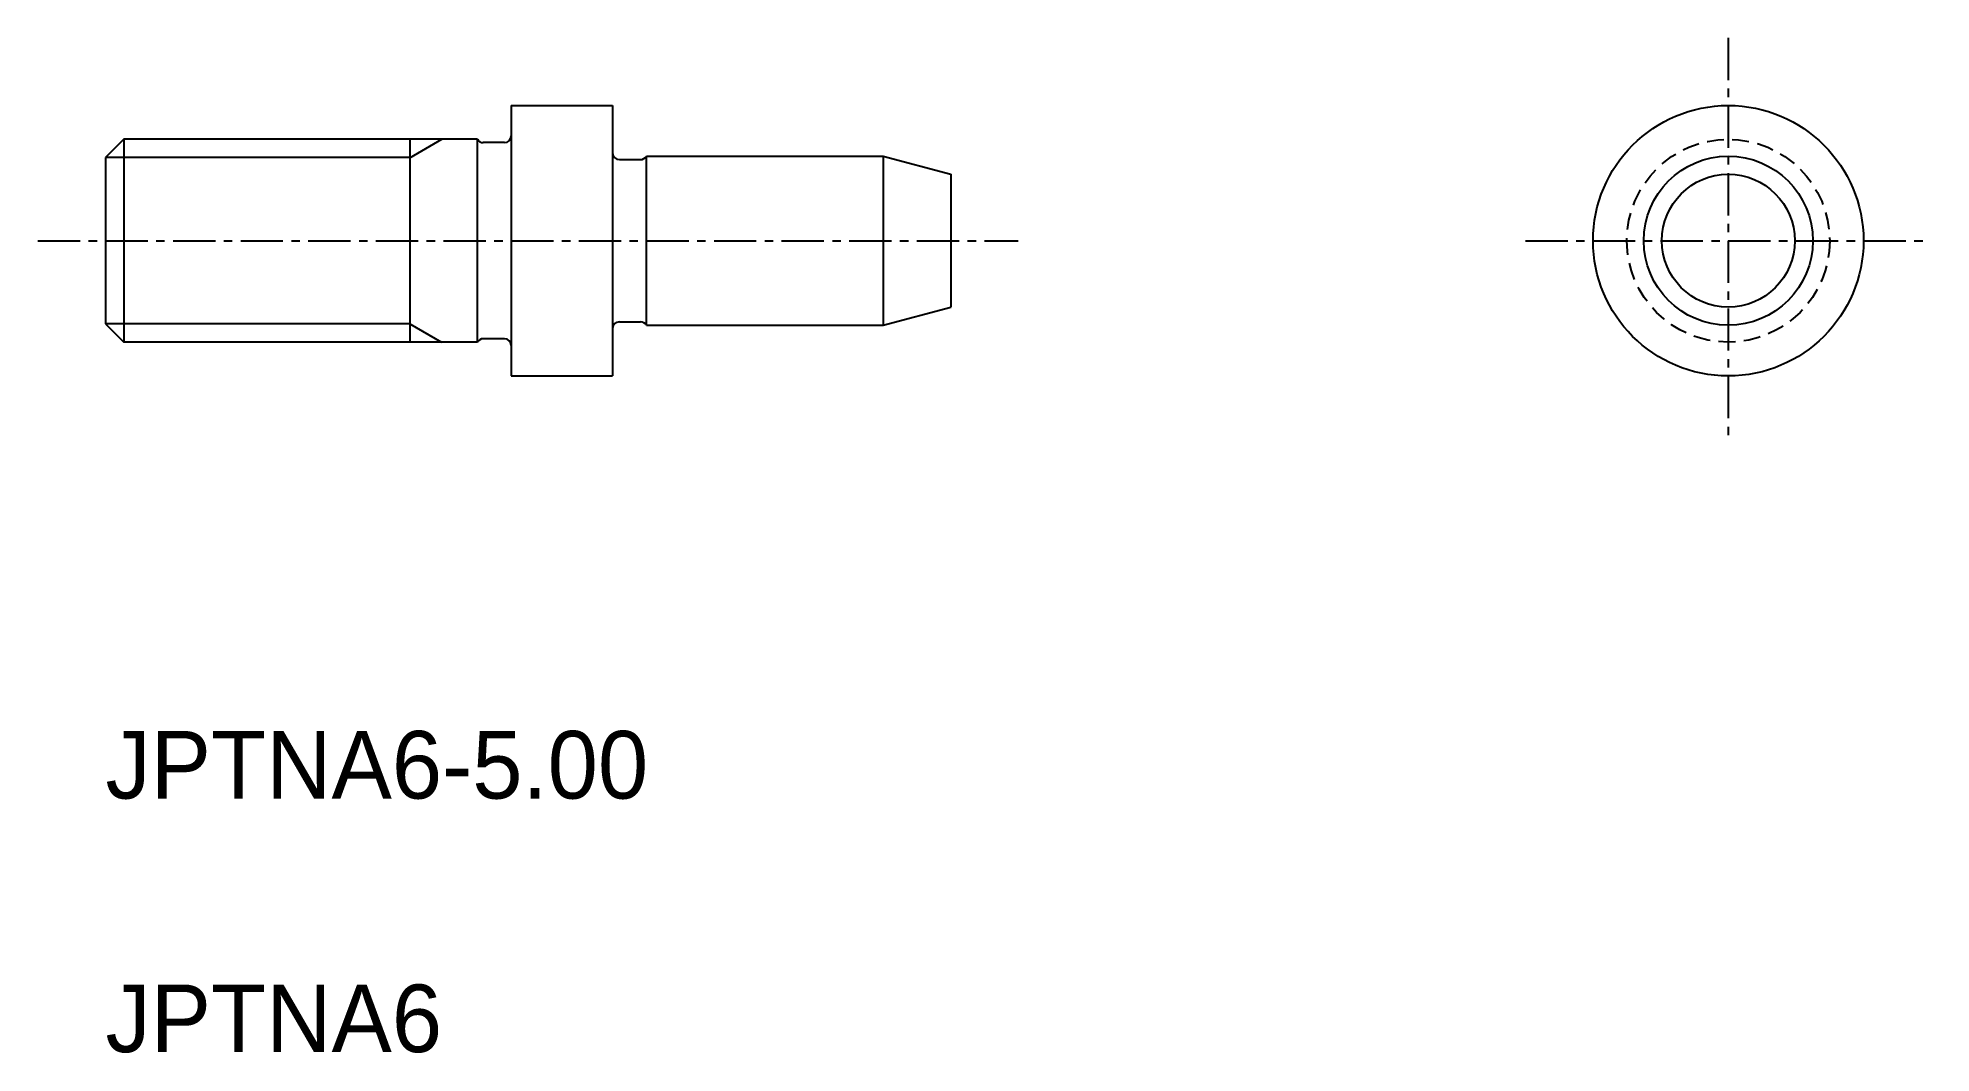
# Model space of a CAD drawing. Extents: x -1467.4 to -1411.4, y -454.6 to -424.6.
import ezdxf

# ---------------------------------------------------------------- set-up
doc = ezdxf.new("R2010")
doc.units = 0
doc.linetypes.add('CENTER', pattern=[2, 1.25, -0.25, 0.25, -0.25])
doc.linetypes.add('DASHED', pattern=[0.75, 0.5, -0.25])
doc.layers.get('0').update_dxf_attribs({"linetype": 'CONTINUOUS'})
doc.layers.add('CENTER', color=1, linetype='CENTER')

msp = doc.modelspace()

# ---------------------------------------------------------------- linework, layer by layer
at = {"color": 7, "linetype": 'CONTINUOUS'}
for p, q in [((-1453.435, -426.619), (-1450.435, -426.619)), ((-1453.435, -426.619), (-1453.435, -434.619)), ((-1450.435, -426.619), (-1450.435, -434.619)), ((-1464.893, -427.619), (-1465.435, -428.161)), ((-1464.893, -427.619), (-1464.893, -433.619)), ((-1454.435, -427.619), (-1464.893, -427.619)), ((-1456.435, -427.619), (-1456.435, -433.619)), ((-1453.635, -427.719), (-1454.262, -427.719)), ((-1465.435, -428.161), (-1465.435, -433.078)), ((-1450.235, -428.219), (-1449.608, -428.219)), ((-1449.435, -433.119), (-1449.435, -428.119)), ((-1449.435, -428.119), (-1442.435, -428.119)), ((-1442.435, -428.119), (-1440.435, -428.655)), ((-1442.435, -428.119), (-1442.435, -433.119)), ((-1440.435, -428.655), (-1440.435, -432.584)), ((-1442.435, -433.119), (-1440.435, -432.584)), ((-1465.435, -433.078), (-1464.893, -433.619)), ((-1450.235, -433.019), (-1449.608, -433.019)), ((-1449.435, -433.119), (-1442.435, -433.119)), ((-1454.435, -433.619), (-1464.893, -433.619)), ((-1453.635, -433.519), (-1454.262, -433.519)), ((-1453.435, -434.619), (-1450.435, -434.619))]:
    msp.add_line(p, q, dxfattribs=at)
at = {"color": 3, "linetype": 'CONTINUOUS'}
for p, q in [((-1456.435, -428.169), (-1455.484, -427.619)), ((-1456.435, -428.161), (-1465.435, -428.161)), ((-1456.435, -433.078), (-1465.435, -433.078)), ((-1456.435, -433.078), (-1455.497, -433.619))]:
    msp.add_line(p, q, dxfattribs=at)
msp.add_line((-1454.435, -433.619), (-1454.435, -427.619))
at = {"color": 7, "linetype": 'CONTINUOUS'}
for radius in [4, 2.5, 1.964]:
    msp.add_circle((-1417.435, -430.619), radius, dxfattribs=at)
at = {"color": 3, "linetype": 'DASHED'}
msp.add_circle((-1417.435, -430.619), 3, dxfattribs=at)
at = {"color": 7, "linetype": 'CONTINUOUS'}
for centre, start, end in [((-1454.262, -427.519), 210, 270), ((-1453.635, -427.519), 270, 0), ((-1450.235, -428.019), 180, 270), ((-1449.608, -428.019), 270, 330), ((-1450.235, -433.219), 90, 180), ((-1449.608, -433.219), 30, 90), ((-1454.262, -433.719), 90, 150), ((-1453.635, -433.719), 0, 90)]:
    msp.add_arc(centre, 0.2, start, end, dxfattribs=at)
at = {"layer": 'CENTER', "color": 1, "linetype": 'CENTER'}
for p, q in [((-1417.435, -424.619), (-1417.435, -436.619)), ((-1467.435, -430.619), (-1438.435, -430.619)), ((-1423.435, -430.619), (-1411.435, -430.619))]:
    msp.add_line(p, q, dxfattribs=at)

# ---------------------------------------------------------------- texts
at = {"color": 7, "linetype": 'CONTINUOUS'}
for s, p in [('JPTNA6-5.00', (-1465.435, -447.119)), ('JPTNA6', (-1465.435, -454.619))]:
    msp.add_text(s, height=2, dxfattribs=at).set_placement(p)

doc.saveas('drawing.dxf')
